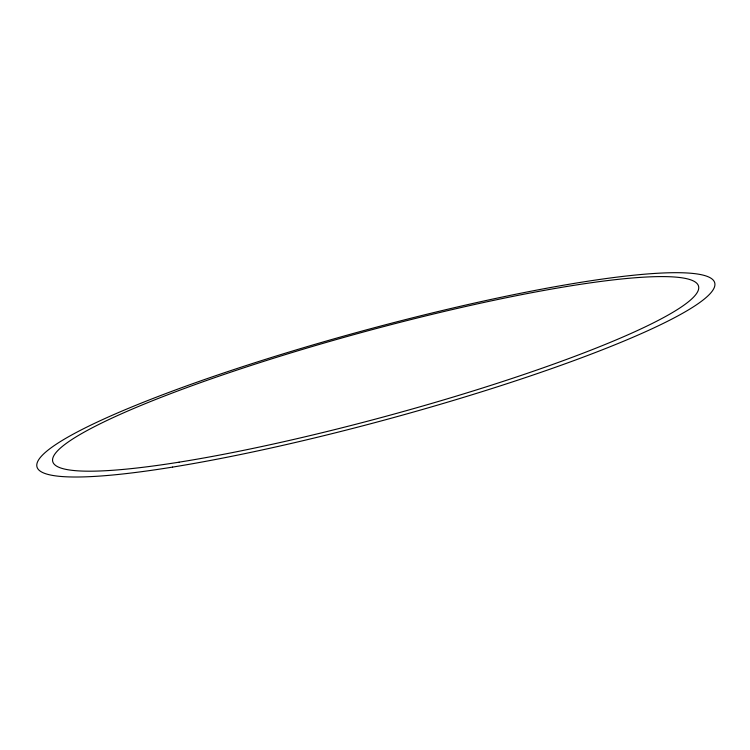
<?xml version="1.0" encoding="UTF-8"?>
<svg xmlns="http://www.w3.org/2000/svg" width="750" height="750" viewBox="0 0 750 750"><rect width="100%" height="100%" fill="white"/><g stroke="black" fill="none" stroke-linecap="round" stroke-linejoin="round"><path stroke-width="1.12" d="M172.575 467.1A351.112 45.881 -15.2 0 0 712.5 290.728A351.112 45.881 -15.2 0 0 242.559 366.713A351.112 45.881 -15.2 0 0 172.575 467.1M179.053 462.178A334.613 43.622 -15.2 0 0 695.991 294.319A334.613 43.622 -15.2 0 0 251.822 365.194A334.613 43.622 -15.2 0 0 179.053 462.178"/></g></svg>
